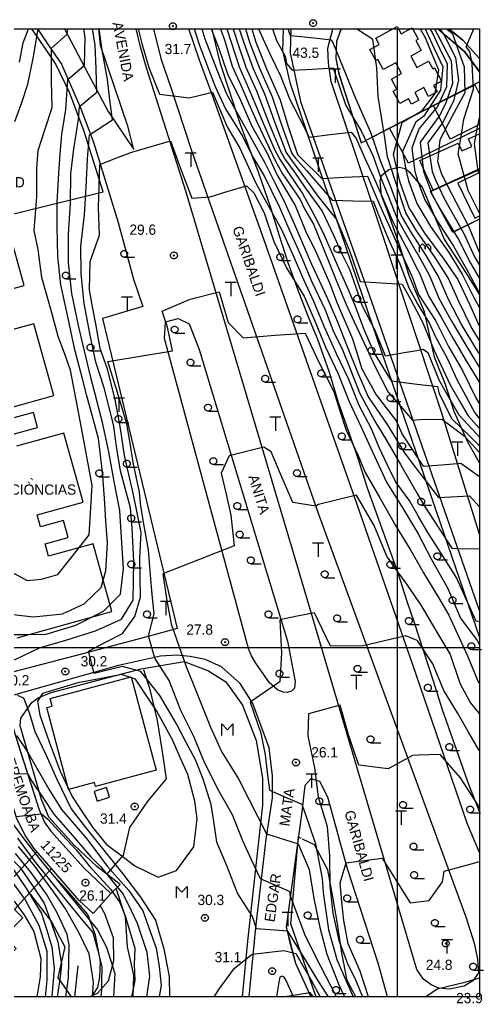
# Model space of a CAD drawing. Extents: x -181 to 225, y -105 to 185.
# Drawn here: x 89.3 to 225.2, y -104.2 to 183.8 of the extents above; entities that cross this region are included whole.
import ezdxf

# ---------------------------------------------------------------- set-up
doc = ezdxf.new("R2010")
doc.units = 0
doc.header["$MEASUREMENT"] = 0
doc.layers.get('0').update_dxf_attribs({"color": 5, "linetype": 'CONTINUOUS'})
for name, color, linetype in [('10', 24, 'CONTINUOUS'), ('12', 3, 'CONTINUOUS'), ('14', 3, 'CONTINUOUS'), ('17', 6, 'CONTINUOUS'), ('20', 4, 'CONTINUOUS'), ('30', 2, 'CONTINUOUS'), ('31', 255, 'CONTINUOUS'), ('37', 255, 'CONTINUOUS'), ('38', 255, 'CONTINUOUS'), ('4', 255, 'CONTINUOUS'), ('40', 255, 'CONTINUOUS'), ('42', 74, 'CONTINUOUS'), ('43', 212, 'CONTINUOUS'), ('44', 255, 'CONTINUOUS'), ('5', 1, 'CONTINUOUS'), ('50', 255, 'CONTINUOUS'), ('6', 2, 'CONTINUOUS'), ('7', 42, 'CONTINUOUS'), ('8', 212, 'CONTINUOUS')]:
    doc.layers.add(name, color=color, linetype=linetype)

# ---------------------------------------------------------------- blocks, each defined once
blk = doc.blocks.new('COD007', base_point=(554196.32, 8563650.45))
at = {"layer": '4'}
for points in [[(554196.316, 8563651.4656), (554196.5168, 8563651.4492), (554196.7156, 8563651.388), (554196.9212, 8563651.2712), (554197.1236, 8563651.0772), (554197.2452, 8563650.8548), (554197.3152, 8563650.6564), (554197.3332, 8563650.4528), (554197.314, 8563650.258), (554197.2436, 8563650.0536), (554197.1232, 8563649.8464), (554196.9232, 8563649.6476), (554196.718, 8563649.5192), (554196.5176, 8563649.466), (554196.3128, 8563649.4492), (554196.108, 8563649.4684), (554195.9132, 8563649.5296), (554195.7048, 8563649.6512), (554195.5112, 8563649.8512), (554195.3808, 8563650.0544), (554195.3248, 8563650.254), (554195.3128, 8563650.456), (554195.3268, 8563650.6576), (554195.38, 8563650.86), (554195.5116, 8563651.0664), (554195.7064, 8563651.2668), (554195.9148, 8563651.3992), (554196.1204, 8563651.4596)], [(554196.32, 8563650.25), (554196.12, 8563650.45), (554196.32, 8563650.65), (554196.52, 8563650.45)]]:
    blk.add_lwpolyline(points, close=True, dxfattribs=at)
blk = doc.blocks.new('COD140', base_point=(554187.57, 8562896.71))
at = {"layer": '30'}
blk.add_lwpolyline([(554185.97, 8562895.01), (554185.97, 8562896.71), (554186.77, 8562897.418333), (554187.567333, 8562896.707167), (554187.57, 8562895.86), (554187.567333, 8562896.707167), (554188.37, 8562897.418333), (554189.167333, 8562896.707167), (554189.17, 8562895.01)], dxfattribs=at)
blk = doc.blocks.new('COD002', base_point=(553883.68, 8563244.14))
at = {"layer": '30'}
blk.add_line((553883.797067, 8563243.134135), (553886.677067, 8563243.134135), dxfattribs=at)
blk.add_lwpolyline([(553882.68, 8563244.24), (553882.72, 8563244.44), (553882.76, 8563244.54), (553882.82, 8563244.64), (553882.88, 8563244.74), (553882.96, 8563244.84), (553883.12, 8563244.96), (553883.24, 8563245.04), (553883.38, 8563245.09), (553883.58, 8563245.14), (553883.78, 8563245.14), (553883.98, 8563245.09), (553884.08, 8563245.06), (553884.24, 8563244.96), (553884.38, 8563244.84), (553884.48, 8563244.74), (553884.54, 8563244.64), (553884.6, 8563244.54), (553884.64, 8563244.44), (553884.68, 8563244.24), (553884.68, 8563244.04), (553884.63, 8563243.84), (553884.58, 8563243.74), (553884.53, 8563243.64), (553884.48, 8563243.54), (553884.38, 8563243.44), (553884.23, 8563243.34), (553884.08, 8563243.24), (553883.98, 8563243.19), (553883.78, 8563243.14), (553883.58, 8563243.14), (553883.38, 8563243.19), (553883.28, 8563243.24), (553883.13, 8563243.34), (553882.98, 8563243.44), (553882.88, 8563243.54), (553882.83, 8563243.64), (553882.78, 8563243.74), (553882.73, 8563243.84), (553882.68, 8563244.04)], close=True, dxfattribs=at)
blk = doc.blocks.new('COD139', base_point=(554041.43, 8562846.97))
at = {"layer": '30'}
blk.add_lwpolyline([(554039.83, 8562845.27), (554039.83, 8562848.67), (554041.422, 8562846.967167), (554043.03, 8562848.67), (554043.03, 8562845.27)], dxfattribs=at)
blk = doc.blocks.new('COD013', base_point=(553852.75, 8562937.9))
at = {"layer": '50'}
for p, q in [((553854.345993, 8562941.9), (553851.145993, 8562941.9)), ((553852.7524, 8562941.8964), (553852.7524, 8562937.9044))]:
    blk.add_line(p, q, dxfattribs=at)

msp = doc.modelspace()

# ---------------------------------------------------------------- linework, layer by layer
at = {"linetype": 'Continuous', "elevation": 52}
msp.add_lwpolyline([(-177.52, 181.06), (224.03, 181.06), (224.03, -102.36), (-177.52, -102.36)], close=True, dxfattribs=at)
at = {"layer": '10'}
for points in [[(183.48, 181.06), (182.17, 177.38), (181.98, 172.38)], [(224.03, 168.54), (219.59, 174.45), (211.76, 181.06)], [(181.98, 172.38), (182.91, 167.73), (189.4, 147.74), (224.03, 165.57)], [(224.03, 151.94), (203.2, 141.79), (197.63, 151.98)], [(224.03, 125.38), (216.22, 121.51), (209.68, 133.52), (224.03, 139.95)], [(116.02, -72.08), (118.76, -69.43), (111.86, -64.15), (105.24, -57.87), (97.86, -49.67), (95.64, -44.5), (89.39, -22.93), (89.67, -20.71), (92.82, -16.13), (94.67, -14.75), (98.54, -13.25), (124.91, -6.25), (137.52, -4.1), (144.66, -6.89), (149.74, -10.04), (154.55, -16.93), (158.63, -27.27), (160.48, -38.3), (160.48, -46.23), (156.04, -86.04), (154.44, -102.36)]]:
    msp.add_lwpolyline(points, dxfattribs=at)
at = {"layer": '12'}
for points in [[(94.51, 181.06), (97.88, 176.14), (101.53, 170.79)], [(102.47, 181.06), (109.31, 167.89), (115.23, 156.92), (122.7, 145.79), (121.02, 152.63), (113, 176.2), (112.49, 181.06)], [(128.5, 181.06), (130.61, 172.42), (133.6, 163.97), (139.62, 145.51), (176.8, 39.31), (215.81, -67.49), (220.07, -78.87), (222.48, -86.62), (223.41, -91.27), (223.78, -95.24), (222.11, -97.65), (219.52, -99.2), (215.24, -100.1), (212.1, -99.75), (209.84, -98.83), (207.63, -97.11), (205.64, -94.27), (169.23, 28.66), (138.03, 133.27), (126.5, 169.64), (124.69, 175.81), (123.46, 181.06)], [(224.03, -60.05), (220.5, -51.74), (204.45, -5.09), (187.53, 43.81), (160.33, 120.85), (145.27, 162.97), (141.97, 171.96), (138.87, 181.06)], [(168.7, 181.06), (168.57, 174.11), (171.56, 159.84), (191.68, 103.24), (224.03, 10.56)], [(224.03, 33.19), (212.95, 68.58), (192.4, 130.53), (180.6, 165.65), (179.76, 171.01), (179.58, 175.49), (181.06, 181), (181.1, 181.06)], [(224.03, 172.43), (219.15, 177.78), (215.01, 181.06)], [(101.53, 170.79), (107.1, 157.97), (110.9, 147.88), (118.16, 124.4), (122.65, 107.77)], [(122.65, 107.77), (125.38, 99.76), (113.53, 96.31), (135.42, 5.49), (126.94, 3.16)], [(126.94, 3.16), (105.54, -2.44), (84.14, -8.04), (82.75, -7.96), (80.34, -2.27), (78.67, 3.59), (77.01, 9.45), (75.75, 14.83), (74.5, 20.22), (72.48, 28.24), (70.45, 36.26)], [(116.01, -72.07), (110.83, -77.93), (106.75, -74.13), (93.39, -58.79), (90.99, -55.17), (88.49, -50.18), (74.97, -5.72), (70.16, 12.34), (67.57, 21.05), (66.18, 26.34), (65.06, 30.13), (61.79, 29.48), (60.52, 24.45), (58.87, 19.65), (56.54, 16), (49.76, 8.8), (45.21, 5.23), (36.62, 1.35), (10.5, -6.92), (-27.59, -17.84)], [(116.01, -72.07), (110.83, -77.93), (106.75, -74.13), (93.39, -58.79), (90.99, -55.17), (88.49, -50.18), (74.97, -5.72), (70.16, 12.34), (67.57, 21.05), (66.18, 26.34), (65.06, 30.13), (61.79, 29.48), (60.52, 24.45), (58.87, 19.65), (56.54, 16), (49.76, 8.8), (45.21, 5.23), (36.62, 1.35), (10.5, -6.92), (-27.59, -17.84)], [(116.01, -72.07), (110.83, -77.93), (106.75, -74.13), (93.39, -58.79), (90.99, -55.17), (88.49, -50.18), (74.97, -5.72), (70.16, 12.34), (67.57, 21.05), (66.18, 26.34), (65.06, 30.13), (61.79, 29.48), (60.52, 24.45), (58.87, 19.65), (56.54, 16), (49.76, 8.8), (45.21, 5.23), (36.62, 1.35), (10.5, -6.92), (-27.59, -17.84)], [(156.53, -102.36), (158.46, -82.04), (161.49, -56.12), (163.42, -44.08), (163.36, -37.6), (162.41, -29.39), (157.59, -16.4), (153.89, -10.54), (148.41, -5.74), (143.6, -3.57), (139.27, -2.65), (135.36, -2.27), (130.51, -2.59), (118.23, -5.29), (86.82, -14.16), (85.71, -14.85), (85.16, -15.71), (88.07, -25.89), (95.01, -47.52), (96.64, -51.41), (98.52, -53.95), (108.11, -64.58), (116.01, -72.07)], [(197.04, -102.36), (194.48, -92.79), (185.33, -64.85), (179.6, -43.86), (177.22, -39.31), (174.61, -38.48), (172.86, -40.43), (171.93, -48.14), (167.39, -81.85), (170.11, -92.47), (174.62, -102.36)], [(169.49, -102.36), (167.49, -97.72), (166.77, -96.51), (166.21, -96.25), (165.56, -96.59), (165.19, -97.97)], [(165.19, -97.97), (164.54, -102.36)]]:
    msp.add_lwpolyline(points, dxfattribs=at)
msp.add_lwpolyline([(167.81, 1.83), (170.03, -10.02), (169.78, -11.93), (168.92, -12.78), (167.65, -13.18), (166.47, -13.11), (164.85, -12.44), (162.52, -10.39), (158.49, -4.66), (157.23, -2.46), (156.32, -0.37), (131.68, 90.45), (132.05, 95.28), (135.76, 96.31), (138.91, 94.76), (141.87, 87.18)], close=True, dxfattribs=at)
at = {"layer": '14'}
msp.add_lwpolyline([(109.77, -102.36), (112.1, -101.23), (115.36, -97.62), (116.88, -91.77), (116.76, -85.08), (114.21, -77.98), (113.01, -75.77)], dxfattribs=at)
at = {"layer": '17'}
for points in [[(94.31, -59.84), (83.05, -72)], [(87.78, -76.75), (98.62, -64.77)]]:
    msp.add_lwpolyline(points, dxfattribs=at)
at = {"layer": '20'}
msp.add_lwpolyline([(85.15, 126.34), (113.71, 133.37), (108.21, 151.07), (103.95, 162.28), (99.78, 170.98), (93.3, 180.46), (92.73, 181.06)], dxfattribs=at)
at = {"layer": '30'}
for points in [[(224.03, 54.02), (220.48, 60.29), (216.59, 69.08), (214.04, 76.98), (210.87, 84.95), (209.37, 91.58), (207.88, 98.2), (205.29, 104.41), (203.43, 108.89), (200.43, 118.41), (197.13, 127.5), (195.28, 132.33), (194.91, 136.46), (195.28, 138.19), (197.51, 139.91), (200.47, 140.6), (202.27, 140.24), (203.44, 139.2), (207.22, 134.73), (210.48, 127.1), (213.8, 119.32), (218.86, 111.51), (222.44, 105.78), (224.03, 103.24)], [(114.86, -66.45), (119.68, -60.85), (121.53, -52.69), (126.9, -44.97), (132.35, -38.46), (131, -29.91), (129.68, -21.36), (127.59, -12.72), (125.65, -6.59)], [(122.56, -102.36), (122.77, -95.96), (120.85, -87.63), (120.25, -78.88), (117.69, -70.87)]]:
    msp.add_lwpolyline(points, dxfattribs=at)
at = {"layer": '31'}
for points in [[(166.48, 181.06), (166.29, 174.71), (168.44, 165.43), (191.43, 97.96)], [(191.43, 97.96), (224.03, 2.89)], [(170.94, -55.51), (168.61, -80.83), (176.05, -102.36)], [(170.94, -55.51), (171.71, -55.88)], [(110.61, -101.89), (112.18, -99.55), (112.74, -96.52), (113, -92), (111.52, -84.29), (109.24, -78.23), (102.79, -70.72), (98.12, -65.6)]]:
    msp.add_lwpolyline(points, dxfattribs=at)
at = {"layer": '37'}
for points in [[(224.03, -48.04), (221, -40.44), (213.15, -18.32), (210.49, -9.61), (204.97, 7.22), (202.75, 13.77), (200.16, 21.69), (191.2, 46.66), (188.44, 55.34), (185.89, 62.54), (182.75, 71.66), (179.96, 80.8), (176.63, 90.11), (173.95, 96.7), (170.98, 104.26), (167.96, 112.56), (165.47, 120.5), (162.96, 128.41), (159.26, 139.1), (156.85, 145.52), (153.99, 153.06), (150.74, 162.88), (148.14, 170.81), (145.92, 180.11), (145.73, 181.06)], [(187.75, -102.36), (185.29, -97.52), (183.74, -89.4), (182.39, -80.93), (181.03, -73.04), (179.55, -65.09), (175.66, -57.8), (172.17, -56.11)], [(92.47, -72.39), (98.62, -80.37), (102.5, -87.71), (100.48, -96.62), (104.36, -102.36)]]:
    msp.add_lwpolyline(points, dxfattribs=at)
at = {"layer": '42'}
for points in [[(182.92, 167.73), (182.04, 172.45), (182.19, 177.41), (183.51, 181.06)], [(211.8, 181.06), (219.6, 174.45), (224.03, 168.59)], [(224.03, 165.56), (197.68, 152.01), (189.44, 147.77), (182.92, 167.73)], [(197.63, 151.98), (224.03, 165.57)], [(224.03, 151.94), (203.2, 141.79), (197.63, 151.98)], [(224.03, 125.39), (216.24, 121.53), (209.72, 133.53), (224.03, 139.97)]]:
    msp.add_lwpolyline(points, dxfattribs=at)
at = {"layer": '43'}
for points in [[(94.51, 181.06), (97.88, 176.14), (101.53, 170.79), (107.1, 157.97), (110.9, 147.88), (118.16, 124.4), (122.65, 107.77), (125.38, 99.76), (113.53, 96.31), (135.42, 5.49), (126.94, 3.16), (105.54, -2.44), (84.14, -8.04), (82.75, -7.96), (80.34, -2.27), (78.67, 3.59), (77.01, 9.45), (75.75, 14.83), (74.5, 20.22), (72.48, 28.24), (70.45, 36.26)], [(224.03, 33.19), (212.95, 68.58), (192.4, 130.53), (180.6, 165.65), (179.76, 171.01), (179.58, 175.49), (181.06, 181), (181.1, 181.06)], [(215.01, 181.06), (219.15, 177.78), (224.03, 172.43)], [(156.53, -102.36), (158.46, -82.04), (161.49, -56.12), (163.42, -44.08), (163.36, -37.6), (162.41, -29.39), (157.59, -16.4), (153.89, -10.54), (148.41, -5.74), (143.6, -3.57), (139.27, -2.65), (135.36, -2.27), (130.51, -2.59), (118.23, -5.29), (86.82, -14.16)], [(88.68, -27.83), (95.01, -47.52), (96.64, -51.41), (98.52, -53.95), (108.11, -64.58), (116.01, -72.07), (110.83, -77.93), (106.75, -74.13), (105.59, -72.73), (93.39, -58.79), (90.99, -55.17), (88.49, -50.18)], [(197.04, -102.36), (194.48, -92.79), (185.33, -64.85), (179.6, -43.86), (177.22, -39.31), (174.61, -38.48), (172.86, -40.43), (171.93, -48.14), (167.39, -81.85), (168.5, -86.48), (170.11, -92.47), (174.62, -102.36)]]:
    msp.add_lwpolyline(points, dxfattribs=at)
at = {"layer": '44'}
for points in [[(200, -102.36), (200, 181.06)], [(-177.52, 0), (224.03, 0)]]:
    msp.add_lwpolyline(points, dxfattribs=at)
at = {"layer": '5'}
for points in [[(87.83, 153.93, 35), (89.93, 159.54, 35), (91.69, 164.88, 35), (93.36, 172.9, 35), (94.61, 180.61, 35), (95.08, 181.06, 35)], [(148.18, 181.06, 35), (149.39, 177.58, 35), (151.54, 170.16, 35), (154.07, 164.62, 35), (156.47, 159.14, 35), (158.86, 153.66, 35), (164.17, 142.53, 35), (166.27, 138.69, 35), (171.48, 131.14, 35), (172.76, 128.4, 35), (175.36, 123.94, 35), (177.51, 118.69, 35), (178.39, 116.51, 35), (181.92, 107.69, 35), (184.95, 100.37, 35), (187.23, 95.47, 35), (189.51, 90.57, 35), (193.58, 81.95, 35), (197.29, 74.71, 35), (200.84, 70.6, 35), (204.4, 66.48, 35), (206.62, 66.75, 35), (213.12, 66.81, 35), (213.33, 66.65, 35), (219.52, 61.96, 35), (224.03, 57.03, 35)], [(157.34, 181.06, 40), (158.48, 177.17, 40), (161.63, 169.42, 40), (165.61, 160.36, 40), (167.83, 152.78, 40), (170.69, 144.31, 40), (171.58, 143.41, 40), (177.84, 137.28, 40), (184.52, 137.64, 40), (191.19, 138, 40), (193.5, 132.64, 40), (195.81, 127.28, 40), (197.05, 124.53, 40), (200.99, 115.73, 40), (204.33, 108.49, 40), (206.18, 103.32, 40), (211.13, 95.7, 40), (214.91, 88.05, 40), (219.15, 80.91, 40), (222.97, 73.1, 40), (224.03, 71.25, 40)], [(206.66, 181.06, 45), (208.09, 178.53, 45), (210.05, 173.8, 45), (212.02, 169.07, 45), (210.91, 162.17, 45), (206.98, 156.92, 45), (201.27, 153.56, 45), (198.78, 144.34, 45), (199.91, 139.46, 45), (200.59, 136.52, 45), (203.47, 128.54, 45), (203.75, 128.09, 45), (207.88, 121.25, 45), (213.59, 113.66, 45), (217.67, 107.72, 45), (221.06, 100.46, 45), (224.03, 93.99, 45)], [(214.36, 181.06, 50), (216.09, 179.75, 50), (217.8, 174.85, 50), (219.51, 169.95, 50), (219.69, 162.36, 50), (216.06, 155.49, 50), (212.43, 148.62, 50), (211.68, 142.24, 50), (212.71, 139.25, 50), (212.93, 138.59, 50), (215.97, 132.65, 50), (220.79, 123.29, 50), (223.96, 115.73, 50), (224.03, 115.63, 50)], [(179.77, -102.36, 30), (176.67, -97.39, 30), (172.25, -90.24, 30), (167.84, -83.09, 30), (158.7, -82.4, 30), (157.5, -78.78, 30), (153.14, -71.99, 30), (150.05, -64.14, 30), (147.09, -57.07, 30), (146.25, -51.56, 30), (145.42, -46.04, 30), (143.01, -38.63, 30), (140.79, -32.95, 30), (138.01, -27.69, 30), (135.23, -22.43, 30), (130.35, -14.09, 30), (124.8, -7.09, 30), (119.46, -5.55, 30), (111.09, -7.6, 30), (109.42, -1.06, 30), (114.42, 1.53, 30), (119.43, 4.11, 30), (123.06, 9.03, 30), (124.71, 14.73, 30), (124.6, 20.43, 30), (124.48, 26.13, 30), (124.89, 33.64, 30), (123.73, 39.39, 30), (122.57, 45.13, 30), (121.28, 50.64, 30), (119.98, 56.16, 30), (118.87, 64.09, 30), (117.23, 72.57, 30), (114.99, 81.45, 30), (112.9, 87.48, 30), (111.63, 94.77, 30), (110.67, 99.7, 30), (109.71, 104.64, 30), (109.98, 112.97, 30), (112.68, 120.68, 30), (112.4, 128.77, 30), (112.57, 135.07, 30), (112.74, 141.38, 30), (117.47, 143.2, 30), (122.2, 145.01, 30), (127.84, 146.64, 30), (133.49, 148.27, 30), (136.03, 141.26, 30), (137.86, 136.38, 30), (139.69, 131.5, 30), (145.11, 131.94, 30), (150.41, 133.56, 30), (155.72, 135.17, 30), (157.94, 133.11, 30), (160.97, 127.28, 30), (163.79, 118.84, 30), (167.57, 110.95, 30), (172.63, 102.85, 30), (175.83, 95.27, 30), (178.97, 87.7, 30), (182.61, 80.06, 30), (185.75, 72.19, 30), (189.45, 64.26, 30), (193.27, 55.99, 30), (196.8, 48.37, 30), (201.7, 40.58, 30), (206.07, 33.23, 30), (209.94, 25.77, 30), (214.62, 17.42, 30), (218.45, 8.57, 30), (223.31, 1.98, 30), (224.03, 0.74, 30)], [(88.53, -14.03, 30), (90.42, -14.73, 30), (92.18, -19.31, 30), (93.7, -24.58, 30), (96.97, -31.38, 30), (100.12, -38.42, 30), (104.35, -47.27, 30), (108.25, -52.31, 30), (113.89, -59.3, 30), (119.52, -66.29, 30), (124.67, -73.11, 30), (129.05, -79.86, 30), (131.57, -88.3, 30), (133.08, -96.39, 30), (133.22, -102.36, 30)], [(88.63, -55.83, 25), (93.91, -63, 25), (100.88, -71.53, 25), (107.84, -80.06, 25), (110.77, -83.44, 25), (112.06, -88.48, 25), (113.36, -93.52, 25), (113.28, -98.07, 25), (113.23, -100.32, 25), (113.09, -102.36, 25)], [(85.69, -60.86, 20), (89.35, -64.38, 20), (92.91, -69.62, 20), (96.47, -74.87, 20), (98.49, -80.56, 20), (100.5, -86.24, 20), (101.58, -92.75, 20), (101.11, -96.47, 20), (100.24, -102.36, 20)], [(191.54, -102.36, 25), (189.05, -94.81, 25), (185.58, -86.78, 25), (184.27, -79.99, 25), (183.71, -74.47, 25), (183.16, -68.96, 25), (185.01, -63.1, 25), (190.27, -62.41, 25), (195.54, -61.72, 25), (199.63, -68.27, 25), (203.72, -74.82, 25), (209.28, -74.13, 25), (213.19, -68.63, 25), (213.72, -65.51, 25), (220.21, -63.75, 25), (224.03, -62.71, 25)]]:
    msp.add_polyline3d(points, dxfattribs=at)
at = {"layer": '6'}
for points in [[(86.29, 3.76, 32), (91.67, 3.81, 32), (97.05, 3.86, 32), (105.76, 6.49, 32), (113.87, 10.56, 32), (118.82, 15.61, 32), (119.76, 23.06, 32), (119.12, 32.22, 32), (118.6, 40.06, 32), (116.94, 48.58, 32), (115.45, 57.22, 32), (113.54, 65.84, 32), (111.27, 74.5, 32), (110.09, 79.44, 32), (108.9, 84.38, 32), (107.72, 89.31, 32), (106.54, 94.25, 32), (104.58, 103.58, 32), (103.59, 112.58, 32), (103.59, 120.96, 32), (104.15, 130.02, 32), (104.27, 138.68, 32), (105.15, 145.98, 32), (106.56, 154.53, 32), (106.8, 158.37, 32), (111.93, 162.59, 32), (111.68, 169.44, 32), (111.43, 176.28, 32), (110.64, 181.06, 32)], [(86.41, 22.29, 34), (91.48, 19.55, 34), (95.72, 19.99, 34), (100.43, 21.31, 34), (105.03, 27.12, 34), (109.63, 32.93, 34), (110.57, 47.4, 34), (107.39, 64.29, 34), (104.21, 81.19, 34), (102.4, 86.11, 34), (100.59, 91.03, 34), (98.73, 97.92, 34), (97.25, 103.1, 34), (95.77, 108.27, 34), (94.66, 116.54, 34), (93.54, 122.05, 34), (93.91, 127.05, 34), (94.29, 132.05, 34), (94.29, 140.32, 34), (94.66, 145.49, 34), (96.75, 151.79, 34), (98.85, 158.09, 34), (98.61, 165.89, 34), (98.61, 175.41, 34), (103.21, 179.58, 34), (103.4, 181.06, 34)], [(87.38, 9.67, 33), (93.31, 8.98, 33), (101.83, 9.84, 33), (108.21, 12.76, 33), (113.16, 17.58, 33), (114.58, 22.4, 33), (115.05, 30.52, 33), (114.58, 37.1, 33), (114.11, 43.68, 33), (113.52, 51.35, 33), (112.36, 61.2, 33), (110.34, 68.67, 33), (109.01, 73.64, 33), (107.68, 78.6, 33), (105.44, 87.15, 33), (103.5, 96.41, 33), (101.38, 106.17, 33), (100.44, 114.4, 33), (100.26, 123, 33), (100.26, 130.35, 33), (100.73, 138.79, 33), (101.17, 144.47, 33), (101.62, 150.14, 33), (102.79, 157.49, 33), (103.38, 166.26, 33), (108.28, 170.48, 33), (108.51, 178.48, 33), (108.12, 181.06, 33)], [(87.74, -3.66, 31), (95.08, -0.15, 31), (102.82, 2.07, 31), (111.55, 4.87, 31), (119.15, 8.23, 31), (122.59, 13.85, 31), (122.68, 19.53, 31), (122.77, 25.2, 31), (122.23, 34.95, 31), (121.81, 40.87, 31), (120.34, 46.27, 31), (118.87, 51.68, 31), (117.76, 58.23, 31), (116.76, 65.22, 31), (115.4, 70.59, 31), (114.05, 75.97, 31), (111.57, 83.53, 31), (109.92, 91.43, 31), (108.21, 100.69, 31), (107.33, 109.41, 31), (107.21, 117.52, 31), (108.27, 126.62, 31), (108.8, 134.69, 31), (109.15, 143.03, 31), (109.75, 150.03, 31), (116.47, 154.42, 31), (115.74, 160.34, 31), (115, 166.26, 31), (113.43, 174.84, 31), (112.58, 181.06, 31)], [(89.21, 171.37, 36), (90.35, 176.99, 36), (91.89, 181.06, 36)], [(124.01, 181.06, 31), (125.08, 176.79, 31), (127.13, 169.76, 31), (130.3, 161.98, 31), (138.91, 160.91, 31), (145.82, 162.54, 31), (147.94, 157.49, 31), (150.06, 152.45, 31), (153.83, 146.2, 31), (158.43, 136.11, 31), (162.23, 129.23, 31), (166.03, 122.35, 31), (169.39, 114.73, 31), (172.46, 107.71, 31), (175.38, 101.32, 31), (178.53, 93.84, 31), (182.06, 86.06, 31), (185.67, 78.49, 31), (188.67, 70.93, 31), (192.26, 64.07, 31), (194.5, 58.59, 31), (197.02, 53.42, 31), (199.54, 48.26, 31), (203.57, 42.69, 31), (205.83, 38.8, 31), (206.19, 38.17, 31), (208.82, 33.65, 31), (212.59, 27.73, 31), (217.3, 20.27, 31), (220.13, 14.02, 31), (222.96, 7.77, 31), (224.03, 7.61, 31)], [(140.45, 181.06, 32), (141.87, 176.52, 32), (144.64, 169.33, 32), (146.53, 164.18, 32), (149.59, 157.71, 32), (154.54, 149.71, 32), (157.49, 143.68, 32), (160.97, 138.03, 32), (165.33, 129.04, 32), (168.48, 121.88, 32), (171.63, 114.73, 32), (174.93, 107.06, 32), (178.82, 98.83, 32), (181.36, 92.2, 32), (183.71, 87.59, 32), (186.28, 81.05, 32), (188.86, 74.5, 32), (193.32, 66.27, 32), (196.86, 60.46, 32), (200.86, 53.55, 32), (205.81, 45.03, 32), (207.93, 41.38, 32), (211.91, 35.21, 32), (215.89, 29.04, 32), (219.03, 28.86, 32), (224.03, 29, 32)], [(142.66, 181.06, 33), (143.52, 178.16, 33), (145.38, 173.36, 33), (147.23, 168.57, 33), (149.94, 162.1, 33), (156.66, 149.93, 33), (161.08, 141.87, 33), (163.85, 136.44, 33), (166.62, 131.01, 33), (169.83, 123.8, 33), (174.81, 112.21, 33), (177.05, 107.38, 33), (179.29, 102.56, 33), (182.42, 95.27, 33), (185.25, 88.14, 33), (188.29, 80.56, 33), (191.43, 73.39, 33), (196.97, 65.28, 33), (202.04, 56.95, 33), (205.79, 52.01, 33), (206.87, 50.59, 33), (212.06, 43.9, 33), (221.08, 44.39, 33), (224.03, 41.11, 33)], [(145.4, 181.06, 34), (147.53, 175.64, 34), (150.14, 167.91, 34), (154.03, 160.24, 34), (157.34, 152.61, 34), (161.76, 144.92, 34), (164.62, 138.47, 34), (167.33, 133.95, 34), (170.05, 129.42, 34), (173.09, 121.96, 34), (176.23, 115.39, 34), (180.08, 106.72, 34), (182.37, 100.78, 34), (186.77, 90.31, 34), (189.6, 81.59, 34), (193.72, 73.9, 34), (199.57, 66.38, 34), (201.49, 62.27, 34), (204.5, 57.66, 34), (205.78, 55.7, 34), (207.5, 53.06, 34), (213.03, 53.48, 34), (218.56, 53.91, 34), (224.03, 50, 34)], [(149.99, 181.06, 36), (151.19, 177.51, 36), (153.56, 170.02, 36), (156.36, 163.76, 36), (158.5, 158.62, 36), (160.64, 153.48, 36), (164.13, 145.4, 36), (165.64, 142.71, 36), (168.03, 138.93, 36), (172.19, 132.86, 36), (176.02, 125.84, 36), (178.37, 120.9, 36), (180.63, 115.78, 36), (182.98, 110.49, 36), (185.21, 105.46, 36), (187.43, 100.43, 36), (190.21, 92.84, 36), (193.17, 86.1, 36), (198.14, 78, 36), (204.96, 77.17, 36), (205.72, 77.08, 36), (211.77, 76.34, 36), (212.2, 74.21, 36), (215.96, 66.92, 36), (221.47, 61.52, 36), (224.03, 59.02, 36)], [(151.81, 181.06, 37), (153.01, 177.42, 37), (155.57, 169.87, 37), (158.68, 162.92, 37), (160.56, 158.11, 37), (162.43, 153.31, 37), (165.77, 145.13, 37), (167.13, 142.89, 37), (169.78, 139.17, 37), (172.92, 134.59, 37), (177.93, 127.72, 37), (181.33, 120.47, 37), (183.59, 115.44, 37), (185.95, 110.75, 37), (187.78, 105.46, 37), (189.6, 100.17, 37), (193.35, 92.84, 37), (196.4, 85.34, 37), (201.97, 86.32, 37), (205.69, 86.97, 37), (207.54, 87.3, 37), (208.94, 86.36, 37), (212.07, 78.34, 37), (213.9, 75.19, 37), (217.98, 68.13, 37), (223.17, 62.51, 37), (224.03, 61.58, 37)], [(153.64, 181.06, 38), (154.83, 177.33, 38), (157.58, 169.72, 38), (161, 162.07, 38), (164.22, 153.13, 38), (167.41, 144.86, 38), (168.61, 143.06, 38), (173.64, 136.32, 38), (176.7, 132.14, 38), (182.11, 125.25, 38), (184.07, 120.6, 38), (186.03, 115.95, 38), (189.08, 107.17, 38), (195.22, 106.74, 38), (201.36, 106.31, 38), (203.88, 101.79, 38), (205.66, 98.44, 38), (207.46, 95.06, 38), (210.76, 86.96, 38), (215.47, 76.89, 38), (218.11, 72.33, 38), (220.75, 67.76, 38), (224.03, 64.13, 38)], [(155.48, 181.06, 39), (156.65, 177.24, 39), (159.59, 169.56, 39), (163.31, 161.23, 39), (166.02, 152.95, 39), (169.05, 144.59, 39), (170.1, 143.24, 39), (173.29, 139.66, 39), (177.09, 135.31, 39), (180.89, 130.96, 39), (186.9, 130.79, 39), (192.91, 130.62, 39), (195.7, 123.45, 39), (197.61, 119.02, 39), (200.66, 112.28, 39), (203.45, 105.12, 39), (205.65, 100.97, 39), (205.8, 100.69, 39), (209.28, 95.06, 39), (211.11, 90.88, 39), (214.51, 84.65, 39), (217.38, 78.43, 39), (220.04, 73.57, 39), (222.7, 68.72, 39), (224.03, 66.95, 39)], [(159.29, 181.06, 41), (160.61, 178.12, 41), (162.74, 173.38, 41), (165.71, 167.35, 41), (168.49, 160.46, 41), (171.3, 154.92, 41), (174.12, 149.38, 41), (180.25, 150.14, 41), (186.38, 150.89, 41), (187.85, 149, 41), (190.35, 143.48, 41), (192.85, 137.97, 41), (195.63, 131.76, 41), (198.45, 125.04, 41), (199.83, 122.36, 41), (203.28, 115.76, 41), (205.62, 111.17, 41), (206.45, 109.56, 41), (209.13, 102.89, 41), (212.8, 96.65, 41), (216.44, 90.23, 41), (220.08, 83.94, 41), (223.83, 77.84, 41), (224.03, 77.46, 41)], [(163.36, 181.06, 42), (164.59, 177.69, 42), (167.06, 173.14, 42), (167.49, 170.98, 42), (169.13, 169.03, 42), (175.12, 169.34, 42), (181.11, 169.65, 42), (183, 164.15, 42), (184.88, 158.65, 42), (189.33, 151.24, 42), (192.85, 143.83, 42), (194.89, 137.97, 42), (197.33, 131.88, 42), (199.78, 125.8, 42), (201.84, 122.09, 42), (205.61, 115.65, 42), (205.85, 115.24, 42), (209.25, 109.09, 42), (212.11, 102.28, 42), (215.74, 95.71, 42), (219.69, 88.93, 42), (223.65, 82.51, 42), (224.03, 81.94, 42)], [(224.03, 85.97, 43), (222.94, 87.64, 43), (218.69, 94.76, 43), (215.09, 101.68, 43), (212.06, 108.63, 43), (208.42, 114.71, 43), (205.6, 119.09, 43), (203.85, 121.82, 43), (201.11, 126.55, 43), (198.04, 134.87, 43), (195.07, 142.45, 43), (192.17, 150.74, 43), (189.82, 156.07, 43), (187.48, 161.4, 43), (185.07, 167.44, 43), (183.09, 172.23, 43), (181.11, 177.03, 43), (180.62, 177.78, 43), (174.65, 178.42, 43), (168.67, 179.07, 43), (167.99, 181.06, 43)], [(224.03, 89.88, 44), (221.63, 93.81, 44), (218.07, 101.08, 44), (214.86, 108.17, 44), (211, 114.19, 44), (205.86, 121.55, 44), (205.59, 122, 44), (202.48, 127.25, 44), (199.29, 136.69, 44), (197.11, 143.65, 44), (196.27, 149.17, 44), (195.44, 154.68, 44), (194.29, 161.26, 44), (193.92, 169.69, 44), (192.81, 177.94, 44), (187.97, 181.06, 44)], [(208.08, 181.06, 46), (210.66, 175.56, 46), (213.27, 169.98, 46), (212.62, 163.16, 46), (207.69, 155.49, 46), (205.51, 153.9, 46), (205.42, 153.84, 46), (201.51, 145.23, 46), (202.5, 139.42, 46), (203.21, 136.61, 46), (205.57, 130.21, 46), (205.73, 129.78, 46), (206.22, 128.98, 46), (209.66, 123.21, 46), (215.01, 115.58, 46), (218.92, 109.31, 46), (222.37, 102.43, 46), (224.03, 99.42, 46)], [(209.49, 181.06, 47), (210.12, 180.05, 47), (212.32, 175.46, 47), (214.52, 170.88, 47), (214.36, 164.15, 47), (211.71, 158.41, 47), (206.35, 151.92, 47), (205.52, 149.64, 47), (204.24, 146.14, 47), (205.06, 139.38, 47), (205.55, 137.73, 47), (205.85, 136.72, 47), (208.01, 131.05, 47), (208.63, 130.05, 47), (211.46, 125.15, 47), (216.46, 117.5, 47), (220.17, 110.91, 47), (223.69, 104.37, 47), (224.03, 103.84, 47)], [(210.83, 181.06, 48), (211.75, 179.46, 48), (215.76, 171.78, 48), (216.1, 165.13, 48), (214.08, 159.15, 48), (212.23, 155.55, 48), (206.63, 147.93, 48), (207.62, 139.34, 48), (210.29, 132.31, 48), (211.03, 130.96, 48), (213.25, 127.08, 48), (217.91, 119.42, 48), (221.43, 112.51, 48), (224.03, 108.02, 48)], [(212.41, 181.06, 49), (213.68, 179.26, 49), (217, 172.67, 49), (217.84, 166.12, 49), (216.45, 159.9, 49), (213.17, 153.63, 49), (208.87, 147.77, 49), (210.18, 139.3, 49), (211.12, 136.92, 49), (213.52, 131.81, 49), (215.04, 129.01, 49), (219.35, 121.34, 49), (222.68, 114.11, 49), (224.03, 111.95, 49)], [(224.03, 127.17, 51), (220.76, 133.79, 51), (219.28, 139.14, 51), (217.8, 144.48, 51), (218.63, 149.56, 51), (219.47, 154.65, 51), (222.29, 163.4, 51), (221.92, 170.81, 51), (221.18, 174.43, 51), (220.14, 175.83, 51), (222.42, 181.06, 51)], [(224.03, 170.16, 52), (223.94, 169.98, 52), (224.03, 169.74, 52)], [(224.03, 155.46, 52), (223.36, 152.41, 52), (222.43, 147.41, 52), (223.54, 139.48, 52), (224.03, 138.47, 52)], [(182.13, -102.36, 29), (175.98, -90.38, 29), (172.87, -84.04, 29), (170.7, -78.31, 29), (168.52, -72.58, 29), (168.52, -71.54, 29), (159.81, -67.75, 29), (157.23, -62.18, 29), (154.65, -56.61, 29), (151.69, -49.06, 29), (147.68, -41.97, 29), (143.44, -33.67, 29), (140.36, -26.1, 29), (136.51, -18.44, 29), (133.13, -9.67, 29), (128.87, -3.12, 29), (127.02, 3.42, 29), (128.69, 9.8, 29), (128.13, 15.49, 29), (127.58, 21.18, 29), (127.02, 28.59, 29), (125.91, 34.96, 29), (124.8, 41.34, 29), (124.43, 45.47, 29), (122.57, 54.09, 29), (121.65, 59.78, 29), (120.72, 65.47, 29), (117.94, 74.6, 29), (115.16, 83.73, 29), (124.61, 85.28, 29), (134.06, 86.84, 29), (132.58, 93.73, 29), (131.04, 98.41, 29), (139.25, 102, 29), (147.77, 104.07, 29), (150.36, 95.11, 29), (154.81, 90.63, 29), (164.15, 91.41, 29), (172.97, 92.01, 29), (177.11, 83.14, 29), (181.3, 74.94, 29), (183.15, 69.26, 29), (185.01, 63.57, 29), (188.34, 56.33, 29), (190.56, 51.16, 29), (194.78, 43.83, 29), (199.46, 35.65, 29), (203.9, 28.41, 29), (205.86, 24.94, 29), (207.61, 21.86, 29), (212.06, 14.63, 29), (215.02, 9.46, 29), (217.75, 3.5, 29), (220.49, -2.46, 29), (223.64, -10.04, 29), (224.03, -10.36, 29)], [(224.03, -19.34, 28), (221.32, -16.05, 28), (218.37, -10.59, 28), (215.42, -1.84, 28), (211.31, 4.98, 28), (206.87, 12.56, 28), (205.89, 13.96, 28), (202.79, 18.42, 28), (199.83, 22.55, 28), (196.86, 26.69, 28), (193.16, 35.65, 28), (190.56, 40.13, 28), (187.97, 44.61, 28), (182.41, 43.23, 28), (176.86, 41.86, 28), (176.11, 41.34, 28), (169.37, 42.43, 28), (165.59, 51, 28), (162.99, 57.25, 28), (160.86, 58.64, 28), (155.78, 57.37, 28), (150.69, 56.09, 28), (148.33, 51, 28), (149.75, 44.87, 28), (151.17, 38.73, 28), (152.11, 29.7, 28), (141.69, 25.61, 28), (131.28, 21.52, 28), (132.39, 13.59, 28), (133.69, 6.87, 28), (135.91, 0.49, 28), (138.14, -5.88, 28), (140.12, -10.71, 28), (142.1, -15.54, 28), (145.18, -23.38, 28), (148.53, -30.7, 28), (153.38, -38.49, 28), (156.55, -44.63, 28), (161.57, -54.57, 28), (170.91, -57.47, 28), (174.11, -65, 28), (175.45, -73.55, 28), (177.23, -82.05, 28), (179.26, -89.81, 28), (182.78, -98.77, 28), (184.51, -102.36, 28)], [(224.03, -30.32, 27), (223.91, -30.18, 27), (220.76, -24.67, 27), (217.61, -19.15, 27), (213.54, -12.6, 27), (210.32, -4.8, 27), (205.93, 1.86, 27), (205.81, 2.04, 27), (202.42, 3.42, 27), (196.24, 1.95, 27), (190.05, 0.48, 27), (180.38, 0.32, 27), (178.02, 5.22, 27), (175.67, 10.13, 27), (170.61, 9.1, 27), (165.56, 8.08, 27), (166.05, -1.73, 27), (165.57, -10.05, 27), (161.21, -13.05, 27), (156.85, -16.05, 27), (159.91, -25.1, 27), (161.2, -31.47, 27), (161.85, -36.64, 27), (162.5, -41.81, 27), (167.22, -43.88, 27), (171.95, -45.95, 27), (173.98, -51.72, 27), (176.02, -57.5, 27), (176.95, -62.58, 27), (177.88, -67.66, 27), (178.25, -71.8, 27), (179.03, -77.27, 27), (179.82, -82.74, 27), (182.23, -91.36, 27), (185.19, -98.08, 27), (187.01, -102.36, 27)], [(224.03, -46.94, 26), (223.49, -45.95, 26), (218.49, -38.15, 26), (212.47, -31.33, 26), (206.02, -31.55, 26), (204.4, -31.61, 26), (197.29, -35.53, 26), (188.7, -34.47, 26), (185.62, -25.64, 26), (183.16, -16.91, 26), (173.94, -19.47, 26), (173.71, -25.87, 26), (175.7, -35.26, 26), (176.75, -43.77, 26), (179.41, -52.48, 26), (180.05, -61.07, 26), (180.17, -69.8, 26), (181.08, -77.84, 26), (182.78, -85.85, 26), (185.38, -92.57, 26), (187.79, -97.56, 26), (189.75, -102.36, 26)], [(88.4, -25.76, 29), (91.55, -30.56, 29), (94.67, -36.04, 29), (97.79, -41.52, 29), (101.57, -47.5, 29), (105.23, -51.72, 29), (108.88, -55.94, 29), (111.91, -59.99, 29), (114.93, -64.03, 29), (121.23, -71.18, 29), (125.39, -77.16, 29), (127.35, -82.61, 29), (129.3, -88.06, 29), (130.18, -93.46, 29), (130.75, -98.91, 29), (130.18, -102.36, 29)], [(84.18, -36.83, 28), (91.68, -37.01, 28), (92.81, -39.12, 28), (96.06, -43.96, 28), (99.31, -48.79, 28), (104.72, -55.06, 28), (110.14, -61.34, 28), (113.04, -64.27, 28), (116.32, -68.25, 28), (119.6, -72.24, 28), (121.99, -77.04, 28), (123.76, -80.79, 28), (126.53, -89.24, 28), (127.29, -96.27, 28), (126.44, -102.36, 28)], [(88.15, -49.55, 27), (95.71, -48.73, 27), (97.54, -50.31, 27), (101.73, -54.86, 27), (105.92, -59.4, 27), (109.64, -63.91, 27), (115.94, -70.83, 27), (118.59, -74.7, 27), (120.23, -78.57, 27), (123, -88.06, 27), (122.86, -92.8, 27), (123.01, -97.56, 27), (122.08, -102.36, 27)], [(87.5, -51.91, 26), (91.11, -56.88, 26), (95.4, -62.27, 26), (99.84, -67.71, 26), (104.29, -73.14, 26), (108.19, -77.94, 26), (112.1, -82.73, 26), (114.74, -87.77, 26), (117.14, -95.51, 26), (116.82, -102.36, 26)], [(102.83, -102.36, 21), (103.55, -96.77, 21), (103.83, -87.05, 21), (103.21, -84.1, 21), (100.27, -77.74, 21), (97.17, -72.26, 21), (92.54, -65.77, 21), (88.09, -60.33, 21)], [(88.87, -58.26, 24), (93.63, -64.09, 24), (99.24, -71.62, 24), (102.68, -76.63, 24), (106.39, -83.14, 24), (109.58, -89.63, 24), (110.83, -98.15, 24), (110.51, -102.36, 24)], [(87.4, -64.91, 19), (91.3, -70.65, 19), (95.72, -77.92, 19), (97.23, -82.79, 19), (98.74, -87.65, 19), (99.37, -93.98, 19), (98.67, -102.36, 19)], [(85.89, -67.05, 18), (90.86, -73.88, 18), (94.91, -81.29, 18), (97.23, -88.94, 18), (97.27, -97.42, 18), (96.8, -102.36, 18)], [(87.71, -74.29, 17), (90.67, -78.51, 17), (93.45, -83.2, 17), (95.53, -91.11, 17), (95.27, -96.5, 17), (94.33, -102.36, 17)], [(146.31, -102.36, 31), (147.64, -100.15, 31), (152.27, -93.95, 31), (157.46, -89.81, 31), (166.72, -88.78, 31), (170.24, -89.64, 31), (174.69, -97.4, 31), (177.37, -102.36, 31)], [(105.42, -102.36, 22), (105.84, -98.74, 22), (106.47, -93.2, 22)], [(208.23, -102.36, 24), (211.61, -99.99, 24), (220.13, -97.92, 24), (224.03, -96.78, 24)], [(166.42, -102.36, 32), (174.32, -101.02, 32), (175.19, -102.36, 32)]]:
    msp.add_polyline3d(points, dxfattribs=at)
msp.add_polyline3d([(95.17, -19.88, 31), (97.94, -27.7, 31), (101.14, -36.22, 31), (104.66, -43.63, 31), (107.63, -48.11, 31), (110.59, -52.59, 31), (114.67, -57.59, 31), (118.83, -60.78, 31), (123, -63.97, 31), (129.86, -67.24, 31), (135.23, -65.35, 31), (140.31, -58.43, 31), (141.33, -50.17, 31), (140.6, -45.01, 31), (138.56, -37.25, 31), (136.34, -32.26, 31), (134.12, -27.26, 31), (129.49, -18.64, 31), (126.34, -13.99, 31), (123.19, -9.34, 31), (119.11, -7.96, 31), (112.72, -9.16, 31), (106.33, -10.37, 31), (101.14, -11.92, 31), (95.96, -13.47, 31), (94.47, -15.71, 31)], close=True, dxfattribs=at)
at = {"layer": '7'}
for points in [[(212.88, 165.83), (210.55, 164.56), (211.59, 162.64), (209.11, 161.29), (207.69, 163.9), (205.06, 162.47), (206.28, 160.21), (204.08, 159.01), (203.21, 160.61), (200.73, 159.27), (198.76, 162.89), (199.81, 163.46), (198.22, 166.39), (201.2, 168), (199.49, 171.15), (195.85, 169.18), (194.24, 172.14), (193.67, 171.83), (191.91, 175.08), (194.64, 176.56), (193.66, 178.37), (199.93, 181.77), (201.1, 179.63), (204.28, 181.36), (206.07, 178.06), (205.35, 177.67), (206.92, 174.78), (203.91, 173.14), (205.71, 169.82), (209.09, 171.66), (210.33, 169.38), (210.81, 169.64)], [(129.28, -35.99), (111.54, -40.72), (111.23, -39.54), (103.6, -41.58), (97.2, -17.59), (98.78, -17.17), (98.2, -14.99), (121.99, -8.65)], [(114.72, -41.06), (111.14, -42.19), (112.04, -45.02), (115.62, -43.88)]]:
    msp.add_lwpolyline(points, close=True, dxfattribs=at)
for points in [[(224.03, 153.06), (215.44, 148.8), (210.56, 158.62), (222.63, 164.66), (224.03, 161.93)], [(224.03, 140.09), (210.47, 133.89), (206.56, 142.53), (217.79, 147.61), (218.81, 145.35), (221.8, 146.7), (220.81, 148.89), (224.03, 150.35)], [(224.03, 139.01), (217.65, 135.9), (222.62, 125.71), (224.03, 126.4)]]:
    msp.add_lwpolyline(points, dxfattribs=at)
at = {"layer": '8'}
for points in [[(76.27, 102.03), (90.56, 106), (84.9, 126.37)], [(85.3, 69.84), (99.28, 73.73), (93.43, 94.78), (79.42, 90.89)], [(87.36, 62.4), (94.55, 64.4), (93.33, 68.77), (86.15, 66.78)], [(88.51, 2.77), (116.3, 10.49), (110.78, 30.36), (97.7, 26.72), (96.71, 30.3), (103.49, 32.19), (102.11, 37.15), (95.4, 35.29), (94.42, 38.79), (107.86, 42.52), (102.24, 62.74), (88.34, 58.88)]]:
    msp.add_lwpolyline(points, dxfattribs=at)
msp.add_lwpolyline([(44.93, -33.7), (90.2, -79.19), (84.72, -84.64), (88.26, -88.2), (85.79, -90.66), (82.04, -86.89), (76.8, -92.1), (31.75, -46.85), (37.27, -41.36), (33.78, -37.86), (36.27, -35.38), (39.74, -38.87)], close=True, dxfattribs=at)

# ---------------------------------------------------------------- block references
at = {"layer": '30'}
for name, p in [('COD140', (208.09, 117.4)), ('COD002', (119.93, 115.22)), ('COD002', (165.66, 114.27)), ('COD002', (182.39, 116.66)), ('COD002', (102.79, 108.88)), ('COD002', (188.22, 102.08)), ('COD002', (170.7, 96.05)), ('COD002', (134.69, 93.05)), ('COD002', (110.05, 87.79)), ('COD002', (192.39, 86.9)), ('COD002', (139.34, 83.41)), ('COD002', (177.64, 80.22)), ('COD002', (161.24, 78.67)), ('COD002', (197.94, 72.98)), ('COD002', (144.49, 70.2)), ('COD002', (118.25, 66.89)), ('COD002', (183.67, 61.78)), ('COD002', (201.39, 58.9)), ('COD002', (120.69, 53.79)), ('COD002', (146.05, 54.54)), ('COD002', (112.61, 50.97)), ('COD002', (170.55, 51.02)), ('COD002', (206.93, 42.67)), ('COD002', (153.06, 41.41)), ('COD002', (121.98, 37.78)), ('COD002', (153.76, 33.07)), ('COD002', (157.01, 25.5)), ('COD002', (211.69, 26.68)), ('COD002', (122.01, 24.32)), ('COD002', (197.92, 24.24)), ('COD002', (178.68, 21.41)), ('COD002', (216.13, 13.82)), ('COD002', (126.61, 9.67)), ('COD002', (162.18, 9.69)), ('COD002', (182.33, 8.5)), ('COD002', (203.32, 7.74)), ('COD002', (221.65, 0.34)), ('COD002', (188.26, -6.26)), ('COD002', (165.4, -7.71)), ('COD002', (208.88, -11.79)), ('COD139', (150.17, -24.11)), ('COD002', (192.11, -26.92)), ('COD002', (215.2, -29.17)), ('COD002', (177.09, -45.02)), ('COD002', (201.6, -46.11)), ('COD002', (221.28, -47.46)), ('COD002', (204.69, -58.28)), ('COD002', (204.88, -66.65)), ('COD139', (136.81, -71.66)), ('COD002', (185.27, -73.47)), ('COD002', (173.69, -78.45)), ('COD002', (210.96, -80.67)), ('COD002', (189.02, -85.57)), ('COD002', (222.16, -93.46)), ('COD002', (181.98, -100.32))]:
    msp.add_blockref(name, p, dxfattribs=at)
at = {"layer": '4'}
for p in [(134.18, 181.86, 31.7), (175.28, 182.77, 43.5), (134.49, 114.75, 29.6), (149.46, 1.52, 27.8), (102.66, -7.07, 30.2), (170.25, -33.72, 26.1), (123, -46.6, 31.4), (108.57, -68.88, 26.1), (143.57, -79.19, 30.3), (214.14, -86.71, 24.8), (163.28, -94.8, 31.1)]:
    msp.add_blockref('COD007', p, dxfattribs=at)
at = {"layer": '50'}
for p in [(181.72, 165.28), (139.42, 140.69), (176.76, 139.23), (199.63, 110.8), (151.12, 102.85), (120.76, 98.58), (118.39, 68.96), (164.21, 63.39), (217.56, 56.07), (176.72, 26.48), (132.15, 9.47), (187.93, -12.2), (174.84, -41.08), (201.04, -51.97), (167.83, -81.63), (214.49, -89.58)]:
    msp.add_blockref('COD013', p, dxfattribs=at)

# ---------------------------------------------------------------- texts
at = {"layer": '20'}
msp.add_text('JD', height=3, dxfattribs=at).set_placement((85.88, 134.7))
at = {"layer": '38'}
for s, rotation, p in [('AVENIDA', 281, (116.47, 182.84)), ('GARIBALDI', 289, (151.58, 122.72)), ('ANITA', 287, (156.27, 50.02)), ('GEREMOABA', 290, (83.79, -30.08)), ('MATA', 82, (168.31, -52.52)), ('GARIBALDI', 286, (184.39, -48.22)), ('11225', 312, (95.15, -58.04)), ('EDGAR', 82, (163.95, -80.56))]:
    msp.add_text(s, height=3, rotation=rotation, dxfattribs=at).set_placement(p)
at = {"layer": '4'}
for s, p in [('31.7', (131.77, 173.7, 31.7)), ('43.5', (169.24, 172.61, 43.5)), ('29.6', (121.45, 120.8, 29.6)), ('27.8', (138.12, 3.71, 27.8)), ('30.2', (107.16, -5.57, 30.2)), ('30.2', (84.31, -11.13, 30.2)), ('26.1', (174.75, -32.22, 26.1)), ('31.4', (112.85, -51.62, 31.4)), ('26.1', (106.76, -74.14, 26.1)), ('30.3', (141.4, -75.44, 30.3)), ('31.1', (146.41, -92.17, 31.1)), ('24.8', (208.3, -94.44, 24.8)), ('23.9', (217.19, -104.17, 23.9))]:
    msp.add_text(s, height=3, dxfattribs=at).set_placement(p)
at = {"layer": '40'}
for s, p in [('`', (92.19, 46.39)), ('GEOCIÒNCIAS', (77.54, 44.71))]:
    msp.add_text(s, height=3, dxfattribs=at).set_placement(p)

doc.saveas('drawing.dxf')
